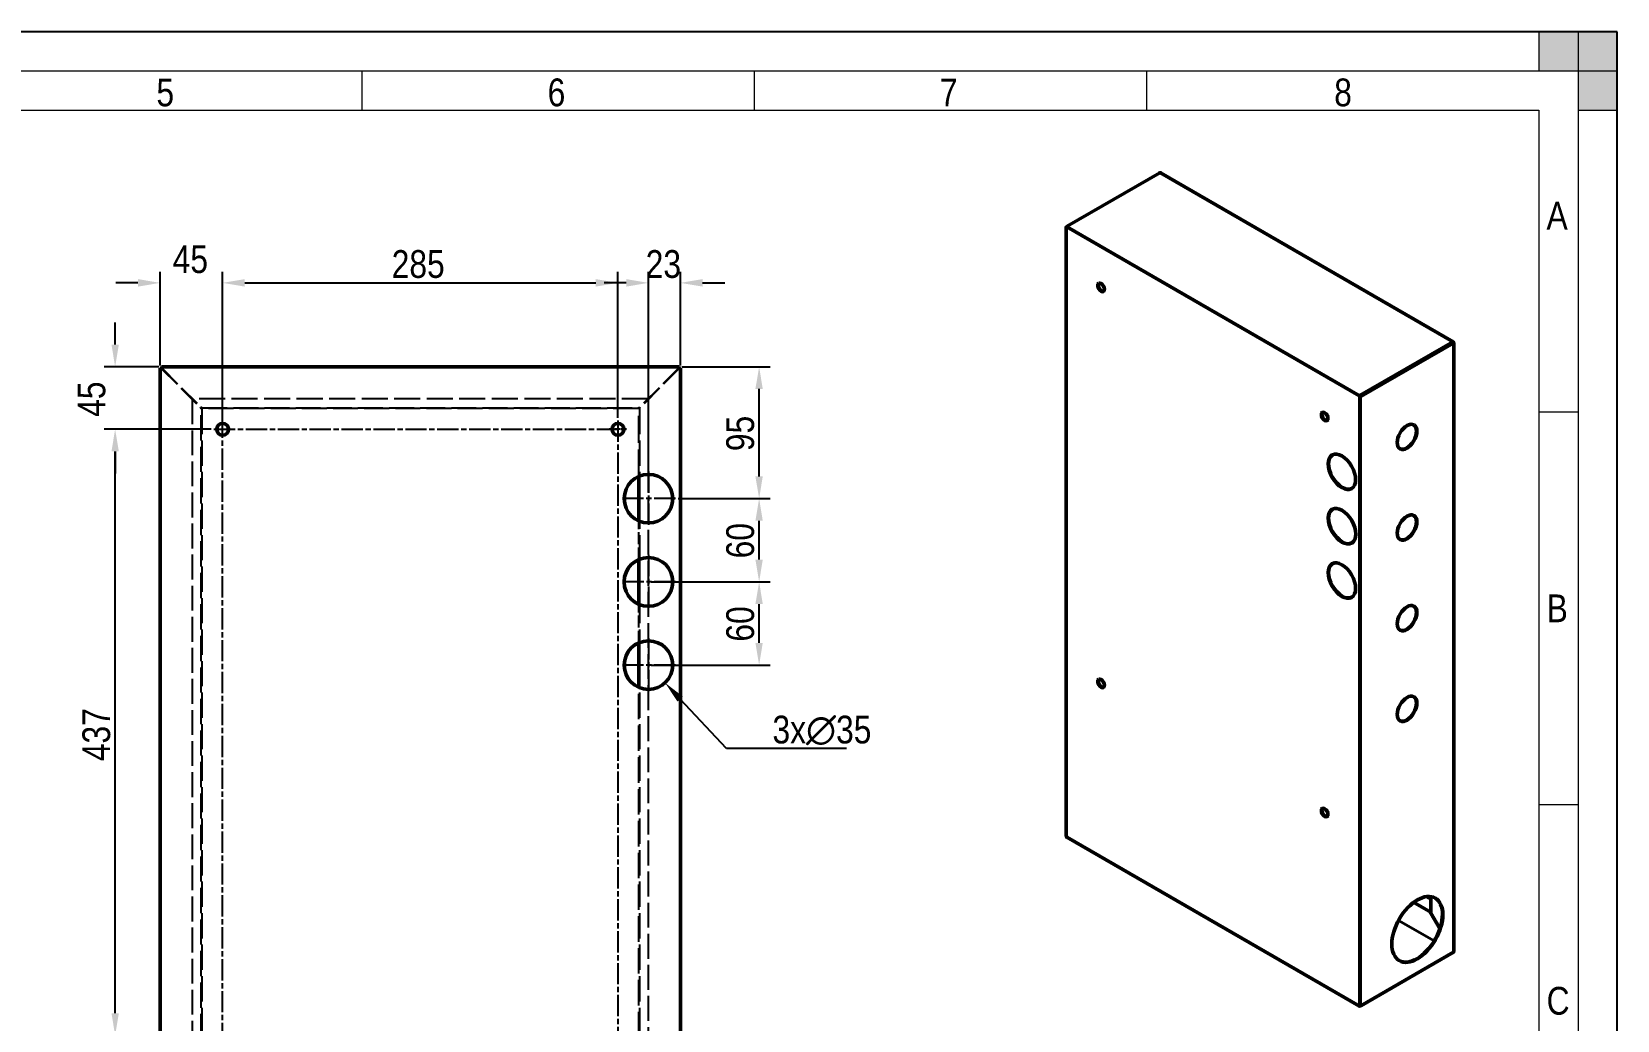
# Model space of a CAD drawing. Header units: millimetres. Extents: x 0 to 2376, y 0 to 1680.
# Drawn here: x 1233 to 2376, y 968 to 1680 of the extents above; entities that cross this region are included whole.
import ezdxf

# ---------------------------------------------------------------- set-up
doc = ezdxf.new("R2010")
doc.units = ezdxf.units.MM
doc.header["$LTSCALE"] = 4
doc.linetypes.add('CHAIN', pattern=[0.7087, 0.4724, -0.0591, 0.1181, -0.0591])
doc.linetypes.add('DASHED', pattern=[0.2067, 0.1654, -0.0413])
for name, color, linetype, lineweight in [('Center Mark (ANSI)', 7, 'Continuous', 25), ('Centerline (ANSI)', 7, 'Continuous', 25), ('Co ban', 7, 'Continuous', 50), ('Dimension (ANSI)', 7, 'Continuous', 25)]:
    doc.layers.add(name, color=color, linetype=linetype, lineweight=lineweight)
for name, color, linetype, lineweight, true_color in [('Khung ban ve', 5, 'Continuous', 15, 0x0000ff), ('Lien manh', 7, 'Continuous', 25, 0x020305), ('Manh', 7, 'DASHED', 25, 0x008000), ('Manh khung ten', 7, 'Continuous', 15, 0x994c4c), ('Net chu', 30, 'Continuous', 15, 0xff7f00), ('THIN', 5, 'Continuous', 15, 0x0000ff)]:
    doc.layers.add(name, color=color, linetype=linetype, lineweight=lineweight, true_color=true_color)
doc.styles.add('Linh_50', font='')
doc.styles.add('StandardAM_ANSI', font='')
doc.styles.get('Linh_50').set_extended_font_data('VNI-Helve-Condense')
doc.styles.get('StandardAM_ANSI').set_extended_font_data('VNI-Helve-Condense')
doc.dimstyles.new('Default - mm (ANSI)', dxfattribs={"dimscale": 4, "dimtxt": 5, "dimasz": 4, "dimexe": 2, "dimexo": 0.5, "dimgap": 0.8, "dimtad": 1, "dimtoh": 1, "dimdec": 0, "dimrnd": 1e-08, "dimzin": 4, "dimdsep": 46, "dimtxsty": 'StandardAM_ANSI', "dimcen": 0.09, "dimdle": 10, "dimclrd": 256, "dimclre": 256, "dimclrt": 256, "dimadec": 1, "dimazin": 1, "dimtfac": 0.61, "dimtofl": 0, "dimtmove": 0, "dimatfit": 3, "dimldrblk": 'DOT', "dimfxl": 1, "dimtolj": 1, "dimtzin": 4, "dimlwd": -1, "dimlwe": -1, "dimarcsym": 0})

# ---------------------------------------------------------------- blocks, each defined once
blk = doc.blocks.new('Borders A2_Thuong')
at = {"layer": 'THIN'}
for points in [[(594.01, 412.96), (594.01, 420.04), (579.87, 420.04), (579.87, 412.96)], [(594.01, 420.04), (586.94, 420.04), (586.94, 405.89), (594.01, 405.89)]]:
    blk.add_hatch(color=256, dxfattribs=at).paths.add_polyline_path(points)
at = {"layer": 'Khung ban ve'}
for p, q in [((28.3, 405.89), (579.87, 405.89)), ((579.87, 405.89), (579.87, 14.14))]:
    blk.add_line(p, q, dxfattribs=at)
at = {"layer": 'Manh khung ten', "lineweight": 25}
for p, q in [((594.01, 420.04), (0.01, 420.04)), ((594.01, -0.01), (594.01, 420.04))]:
    blk.add_line(p, q, dxfattribs=at)
at = {"layer": 'Manh khung ten'}
for p, q in [((0.01, 420.04), (594.01, 420.04)), ((594.01, 420.04), (594.01, -0.01)), ((21.23, 412.96), (586.94, 412.96)), ((367.73, 412.96), (367.73, 405.89)), ((438.44, 412.96), (438.44, 405.89)), ((509.15, 412.96), (509.15, 405.89)), ((586.94, 412.96), (586.94, 7.06)), ((586.89, 351.5), (579.84, 351.5)), ((586.92, 280.73), (579.87, 280.73))]:
    blk.add_line(p, q, dxfattribs=at)
at = {"layer": 'THIN'}
for p, q in [((594.01, 420.04), (579.87, 420.04)), ((579.87, 420.04), (579.87, 412.96)), ((594.01, 420.04), (586.94, 420.04)), ((586.94, 420.04), (586.94, 405.89)), ((594.01, 412.96), (594.01, 420.04)), ((594.01, 405.89), (594.01, 420.04)), ((579.87, 412.96), (594.01, 412.96)), ((586.94, 405.89), (594.01, 405.89))]:
    blk.add_line(p, q, dxfattribs=at)
at = {"layer": 'Net chu', "style": 'Linh_50'}
for s, p in [('5', (330.72, 406.6)), ('6', (401.23, 406.6)), ('7', (471.92, 406.6)), ('8', (542.99, 406.6)), ('A', (581.26, 384.38)), ('B', (581.28, 313.62)), ('C', (581.28, 242.9))]:
    blk.add_text(s, height=5, dxfattribs=at).set_placement(p)
blk = doc.blocks.new('*D21')
at = {"layer": 'Defpoints', "color": 0, "transparency": 16777216}
for p in [(1293.1, 1393.6), (1364.3, 1393.6), (1364.3, 956.6)]:
    blk.add_point(p, dxfattribs=at)
at = {"layer": 'Dimension (ANSI)', "transparency": 16777216}
for p, q in [((1362.3, 1393.6), (1285.1, 1393.6)), ((1293.1, 972.6), (1293.1, 1377.6)), ((1362.3, 956.6), (1285.1, 956.6))]:
    blk.add_line(p, q, dxfattribs=at)
for points in [[(1290.5, 1377.6), (1295.8, 1377.6), (1293.1, 1393.6)], [(1290.5, 972.6), (1295.8, 972.6), (1293.1, 956.6)]]:
    blk.add_solid(points, dxfattribs=at)
at = {"layer": 'Dimension (ANSI)', "color": 150, "true_color": 0x0080ff, "transparency": 16777216, "insert": (1269.5, 1154.3), "char_height": 20, "attachment_point": 1, "rotation": 90, "style": 'StandardAM_ANSI'}
blk.add_mtext('\\A1;437', dxfattribs=at)
blk = doc.blocks.new('_Dot')
at = {"color": 0, "linetype": 'ByBlock', "lineweight": -2}
blk.add_line((-0.5, 0), (-1, 0), dxfattribs=at)
at = {"color": 0, "linetype": 'ByBlock', "const_width": 0.5}
blk.add_lwpolyline([(-0.25, 0, 1), (0.25, 0, 1)], format="xyb", close=True, dxfattribs=at)
blk = doc.blocks.new('*D22')
at = {"layer": 'Defpoints', "color": 0, "transparency": 16777216}
for p in [(1655.6, 1499.1), (1370.6, 1399.8), (1655.6, 1399.8)]:
    blk.add_point(p, dxfattribs=at)
at = {"layer": 'Dimension (ANSI)', "transparency": 16777216}
for p, q in [((1370.6, 1401.8), (1370.6, 1507.1)), ((1386.6, 1499.1), (1639.6, 1499.1)), ((1655.6, 1401.8), (1655.6, 1507.1))]:
    blk.add_line(p, q, dxfattribs=at)
for points in [[(1386.6, 1501.8), (1386.6, 1496.4), (1370.6, 1499.1)], [(1639.6, 1501.8), (1639.6, 1496.4), (1655.6, 1499.1)]]:
    blk.add_solid(points, dxfattribs=at)
at = {"layer": 'Dimension (ANSI)', "color": 150, "true_color": 0x0080ff, "transparency": 16777216, "insert": (1492.5, 1522.7), "char_height": 20, "attachment_point": 1, "style": 'StandardAM_ANSI'}
blk.add_mtext('\\A1;285', dxfattribs=at)
blk = doc.blocks.new('*D25')
at = {"layer": 'Defpoints', "color": 0, "transparency": 16777216}
for p in [(1699.6, 1438.6), (1757.4, 1438.6), (1697.1, 1343.6)]:
    blk.add_point(p, dxfattribs=at)
at = {"layer": 'Dimension (ANSI)', "transparency": 16777216}
for p, q in [((1701.6, 1438.6), (1765.4, 1438.6)), ((1757.4, 1359.6), (1757.4, 1422.6)), ((1699.1, 1343.6), (1765.4, 1343.6))]:
    blk.add_line(p, q, dxfattribs=at)
for points in [[(1754.7, 1422.6), (1760, 1422.6), (1757.4, 1438.6)], [(1754.7, 1359.6), (1760, 1359.6), (1757.4, 1343.6)]]:
    blk.add_solid(points, dxfattribs=at)
at = {"layer": 'Dimension (ANSI)', "color": 150, "true_color": 0x0080ff, "transparency": 16777216, "insert": (1733.7, 1377.8), "char_height": 20, "attachment_point": 1, "rotation": 90, "style": 'StandardAM_ANSI'}
blk.add_mtext('\\A1;95', dxfattribs=at)
blk = doc.blocks.new('*D26')
at = {"layer": 'Defpoints', "color": 0, "transparency": 16777216}
for p in [(1697.1, 1343.6), (1757.4, 1343.6), (1697.2, 1283.6)]:
    blk.add_point(p, dxfattribs=at)
at = {"layer": 'Dimension (ANSI)', "transparency": 16777216}
for p, q in [((1699.1, 1343.6), (1765.4, 1343.6)), ((1757.4, 1299.6), (1757.4, 1327.6)), ((1699.2, 1283.6), (1765.4, 1283.6))]:
    blk.add_line(p, q, dxfattribs=at)
for points in [[(1754.7, 1327.6), (1760, 1327.6), (1757.4, 1343.6)], [(1754.7, 1299.6), (1760, 1299.6), (1757.4, 1283.6)]]:
    blk.add_solid(points, dxfattribs=at)
at = {"layer": 'Dimension (ANSI)', "color": 150, "true_color": 0x0080ff, "transparency": 16777216, "insert": (1733.7, 1300.5), "char_height": 20, "attachment_point": 1, "rotation": 90, "style": 'StandardAM_ANSI'}
blk.add_mtext('\\A1;60', dxfattribs=at)
blk = doc.blocks.new('*D27')
at = {"layer": 'Defpoints', "color": 0, "transparency": 16777216}
for p in [(1677.6, 1283.6), (1757.4, 1283.6), (1677.6, 1223.6)]:
    blk.add_point(p, dxfattribs=at)
at = {"layer": 'Dimension (ANSI)', "transparency": 16777216}
for p, q in [((1679.6, 1283.6), (1765.4, 1283.6)), ((1757.4, 1239.6), (1757.4, 1267.6)), ((1679.6, 1223.6), (1765.4, 1223.6))]:
    blk.add_line(p, q, dxfattribs=at)
for points in [[(1754.7, 1267.6), (1760, 1267.6), (1757.4, 1283.6)], [(1754.7, 1239.6), (1760, 1239.6), (1757.4, 1223.6)]]:
    blk.add_solid(points, dxfattribs=at)
at = {"layer": 'Dimension (ANSI)', "color": 150, "true_color": 0x0080ff, "transparency": 16777216, "insert": (1733.7, 1240.5), "char_height": 20, "attachment_point": 1, "rotation": 90, "style": 'StandardAM_ANSI'}
blk.add_mtext('\\A1;60', dxfattribs=at)
blk = doc.blocks.new('*D28')
at = {"layer": 'Defpoints', "color": 0, "transparency": 16777216}
for p in [(1665.6, 1236.3), (1689.6, 1210.8)]:
    blk.add_point(p, dxfattribs=at)
at = {"layer": 'Dimension (ANSI)', "transparency": 16777216}
for p, q in [((1677.2, 1223.6), (1678, 1223.6)), ((1677.6, 1223.2), (1677.6, 1223.9)), ((1733.9, 1163.5), (1700.5, 1199.1)), ((1820.4, 1163.5), (1733.9, 1163.5))]:
    blk.add_line(p, q, dxfattribs=at)
blk.add_solid([(1702.4, 1200.9), (1698.5, 1197.3), (1689.6, 1210.8)], dxfattribs=at)
at = {"layer": 'Dimension (ANSI)', "color": 150, "true_color": 0x0080ff, "transparency": 16777216, "insert": (1767, 1187.1), "char_height": 20, "attachment_point": 1, "style": 'StandardAM_ANSI'}
blk.add_mtext('\\A1;\\fVNI-Helve-Condense|b0|i0;\\H20.0000;3x∅35', dxfattribs=at)
blk = doc.blocks.new('*D29')
at = {"layer": 'Defpoints', "color": 0, "transparency": 16777216}
for p in [(1677.6, 1499.1), (1700.6, 1437.6), (1677.6, 1363.1)]:
    blk.add_point(p, dxfattribs=at)
at = {"layer": 'Dimension (ANSI)', "transparency": 16777216}
for p, q in [((1661.6, 1499.1), (1645.6, 1499.1)), ((1677.6, 1365.1), (1677.6, 1507.1)), ((1700.6, 1439.6), (1700.6, 1507.1)), ((1716.6, 1499.1), (1732.6, 1499.1))]:
    blk.add_line(p, q, dxfattribs=at)
for points in [[(1661.6, 1501.8), (1661.6, 1496.4), (1677.6, 1499.1)], [(1716.6, 1501.8), (1716.6, 1496.4), (1700.6, 1499.1)]]:
    blk.add_solid(points, dxfattribs=at)
at = {"layer": 'Dimension (ANSI)', "color": 150, "true_color": 0x0080ff, "transparency": 16777216, "insert": (1675.6, 1522.7), "char_height": 20, "attachment_point": 1, "style": 'StandardAM_ANSI'}
blk.add_mtext('\\A1;23', dxfattribs=at)
blk = doc.blocks.new('*D30')
at = {"layer": 'Defpoints', "color": 0, "transparency": 16777216}
for p in [(1370.6, 1499.1), (1325.6, 1437.6), (1370.6, 1393.6)]:
    blk.add_point(p, dxfattribs=at)
at = {"layer": 'Dimension (ANSI)', "transparency": 16777216}
for p, q in [((1309.6, 1499.1), (1293.6, 1499.1)), ((1325.6, 1439.6), (1325.6, 1507.1)), ((1370.6, 1395.6), (1370.6, 1507.1)), ((1386.6, 1499.1), (1402.6, 1499.1))]:
    blk.add_line(p, q, dxfattribs=at)
for points in [[(1309.6, 1501.8), (1309.6, 1496.4), (1325.6, 1499.1)], [(1386.6, 1501.8), (1386.6, 1496.4), (1370.6, 1499.1)]]:
    blk.add_solid(points, dxfattribs=at)
at = {"layer": 'Dimension (ANSI)', "color": 150, "true_color": 0x0080ff, "transparency": 16777216, "insert": (1334.6, 1526.2), "char_height": 20, "attachment_point": 1, "style": 'StandardAM_ANSI'}
blk.add_mtext('\\A1;45', dxfattribs=at)
blk = doc.blocks.new('*D31')
at = {"layer": 'Defpoints', "color": 0, "transparency": 16777216}
for p in [(1293.1, 1438.6), (1326.6, 1438.6), (1364.3, 1393.6)]:
    blk.add_point(p, dxfattribs=at)
at = {"layer": 'Dimension (ANSI)', "transparency": 16777216}
for p, q in [((1293.1, 1454.6), (1293.1, 1470.6)), ((1324.6, 1438.6), (1285.1, 1438.6)), ((1362.3, 1393.6), (1285.1, 1393.6)), ((1293.1, 1377.6), (1293.1, 1361.6))]:
    blk.add_line(p, q, dxfattribs=at)
for points in [[(1290.5, 1454.6), (1295.8, 1454.6), (1293.1, 1438.6)], [(1290.5, 1377.6), (1295.8, 1377.6), (1293.1, 1393.6)]]:
    blk.add_solid(points, dxfattribs=at)
at = {"layer": 'Dimension (ANSI)', "color": 150, "true_color": 0x0080ff, "transparency": 16777216, "insert": (1266, 1402.5), "char_height": 20, "attachment_point": 1, "rotation": 90, "style": 'StandardAM_ANSI'}
blk.add_mtext('\\A1;45', dxfattribs=at)

msp = doc.modelspace()

# ---------------------------------------------------------------- linework, layer by layer
at = {"layer": 'Center Mark (ANSI)', "linetype": 'CHAIN', "ltscale": 1.735917}
for p, q in [((1364.35, 1393.55), (1376.85, 1393.55)), ((1661.85, 1393.55), (1649.35, 1393.55))]:
    msp.add_line(p, q, dxfattribs=at)
at = {"layer": 'Center Mark (ANSI)', "linetype": 'CHAIN', "ltscale": 8.113447}
for p, q in [((1677.6, 1363.05), (1677.6, 1324.05)), ((1697.1, 1343.55), (1658.1, 1343.55)), ((1677.6, 1303.11), (1677.6, 1263.99)), ((1697.15, 1283.55), (1658.04, 1283.55)), ((1677.6, 1243.05), (1677.6, 1204.05)), ((1697.1, 1223.55), (1658.1, 1223.55))]:
    msp.add_line(p, q, dxfattribs=at)
at = {"layer": 'Centerline (ANSI)', "linetype": 'CHAIN', "ltscale": 8.113447}
for p, q in [((1370.6, 950.3), (1370.6, 1399.8)), ((1655.6, 1399.8), (1655.6, 950.3)), ((1364.35, 1393.55), (1661.85, 1393.55))]:
    msp.add_line(p, q, dxfattribs=at)
at = {"layer": 'Co ban'}
for p, q in [((1979.47, 1539.97), (2046.22, 1578.5)), ((2257.7, 1456.68), (2046.7, 1578.5)), ((1978.75, 1539.27), (1978.75, 1100.32)), ((1979.47, 1539.97), (1978.98, 1539.69)), ((1978.98, 1539.69), (1978.98, 1539.59)), ((1979.19, 1539.57), (1978.98, 1539.69)), ((1979.15, 1539.5), (1978.98, 1539.59)), ((1979.55, 1539.92), (1979.47, 1539.97)), ((1979.47, 1539.86), (1979.47, 1539.97)), ((2257.38, 1456.59), (2190.63, 1418.05)), ((2190.63, 1417.72), (2257.38, 1456.26)), ((2190.83, 1417.38), (2257.58, 1455.91)), ((2191.12, 1417.21), (2257.87, 1455.75)), ((2257.38, 1456.26), (2257.5, 1456.33)), ((2257.5, 1456.33), (2257.67, 1456.42)), ((2257.58, 1455.91), (2257.7, 1455.98)), ((2257.7, 1455.98), (2257.87, 1456.08)), ((2258.1, 1017.03), (2258.1, 1455.98)), ((1325.6, 1437.7), (1325.6, 1437.55)), ((1326.1, 1437.7), (1325.6, 1437.7)), ((1326.6, 1437.55), (1325.6, 1437.55)), ((1325.6, 765.55), (1325.6, 1437.55)), ((1326.24, 1437.55), (1326.1, 1437.7)), ((1326.1, 1437.55), (1326.1, 1437.7)), ((1326.6, 1438.55), (1326.45, 1438.55)), ((1326.45, 1438.05), (1326.45, 1438.55)), ((1326.6, 1437.91), (1326.45, 1438.05)), ((1326.6, 1438.05), (1326.45, 1438.05)), ((1326.6, 1438.55), (1326.6, 1437.55)), ((1326.6, 1438.55), (1699.6, 1438.55)), ((1699.74, 1438.55), (1699.6, 1438.55)), ((1699.6, 1437.55), (1699.6, 1438.55)), ((1699.6, 1437.91), (1699.74, 1438.05)), ((1699.6, 1438.05), (1699.74, 1438.05)), ((1700.6, 1437.55), (1699.6, 1437.55)), ((1699.74, 1438.05), (1699.74, 1438.55)), ((1699.95, 1437.55), (1700.1, 1437.7)), ((1700.1, 1437.7), (1700.6, 1437.7)), ((1700.1, 1437.55), (1700.1, 1437.7)), ((1700.6, 1437.55), (1700.6, 1437.7)), ((1700.6, 1437.55), (1700.6, 765.55)), ((2190.63, 1418.05), (2190.55, 1418.1)), ((2190.55, 1417.77), (2190.55, 1418.1)), ((2190.55, 1417.77), (2190.63, 1417.72)), ((2190.63, 1417.72), (2190.63, 1418.05)), ((2190.27, 1417.28), (2189.98, 1417.12)), ((2190.83, 1417.38), (2191.12, 1417.21)), ((2190.83, 1417.28), (2190.83, 1417.38)), ((2190.83, 1417.28), (2191.12, 1417.12)), ((2191.12, 1417.12), (2191.12, 1417.21)), ((1670.6, 1327.51), (1670.6, 1359.59)), ((1670.6, 1267.45), (1670.6, 1299.66)), ((1670.6, 1207.51), (1670.6, 1239.59)), ((1979.15, 1099.62), (2190.15, 977.8)), ((2241.51, 1054.84), (2238.37, 1056.65)), ((2241.51, 1056.69), (2241.51, 1045.65)), ((2241.74, 1044.86), (2241.54, 1044.75)), ((2248.11, 1033.37), (2241.54, 1044.75)), ((2248.21, 1033.66), (2241.74, 1044.86)), ((2257.87, 1016.61), (2191.12, 978.07)), ((2190.55, 978.03), (2190.55, 977.84)), ((2190.55, 977.84), (2190.63, 977.79)), ((2190.63, 977.79), (2191.12, 978.07)), ((2190.63, 978.04), (2190.63, 977.79)), ((2191.03, 978.12), (2191.12, 978.07)), ((2191.12, 978.07), (2191.12, 978.17))]:
    msp.add_line(p, q, dxfattribs=at)
for centre, radius in [((1370.6, 1393.55), 4.25), ((1655.6, 1393.55), 4.25), ((1677.6, 1343.55), 17.5), ((1677.6, 1283.55), 17.56), ((1677.6, 1223.55), 17.5)]:
    msp.add_circle(centre, radius, dxfattribs=at)
for centre, major_axis, start_param, end_param in [((1979.55, 1539.27), (-0.8, 0), 5.4977871, 7.0685835), ((1979.55, 1539.27), (0.4, 0.693), 0.7853982, 2.3561945), ((2004.16, 1495.99), (-1.7, 2.94), 0.0832853, 3.0583074), ((2190.55, 1417.44), (-0.4, -0.693), 3.9269908, 5.4977871), ((2190.55, 1417.44), (0.2, 0.346), 0.7853982, 2.3561945), ((2190.55, 1417.44), (0.8, 0), 3.9269908, 5.4977871), ((2190.55, 1417.44), (0.4, 0), 3.9269908, 5.4977871), ((2165.38, 1402.91), (-1.7, 2.94), 0.0832853, 3.0583074), ((2224.21, 1388.21), (-5, -8.66), 0.028288, 3.1133046), ((2177.82, 1363.07), (-7, 12.12), 0.0202044, 3.1213882), ((2177.82, 1323.87), (-7.02, 12.17), 0.0201361, 3.1214566), ((2224.21, 1322.89), (-5, -8.66), 0.028288, 3.1133046), ((2177.82, 1284.68), (-7, 12.12), 0.0202044, 3.1213882), ((2224.21, 1257.57), (-5, -8.66), 0.028288, 3.1133046), ((2004.16, 1210.54), (-1.7, 2.94), 0.0832853, 3.0583074), ((2224.21, 1192.25), (-5, -8.66), 0.028288, 3.1133046), ((2165.38, 1117.46), (-1.7, 2.94), 0.0832853, 3.0583074), ((1979.55, 1100.32), (-0.8, 0), 0, 0.7853982), ((1979.55, 1100.32), (-0.4, -0.693), 5.4977871, 6.2831853), ((2231.61, 1033.2), (-13, -22.52), 0.0108788, 3.1307139), ((2242.11, 1045.07), (0.566, -0.98), 3.2042566, 4.712389), ((2242.31, 1045.19), (0.566, -0.98), 3.9269908, 4.712389), ((2190.55, 978.5), (-0.4, -0.693), 5.4977871, 7.0685835), ((2190.55, 978.5), (-0.8, 0), 0.7853982, 2.3561945)]:
    msp.add_ellipse(centre, major_axis=major_axis, ratio=0.5773503, start_param=start_param, end_param=end_param, dxfattribs=at)
for centre, major_axis in [((2003.87, 1495.83), (-1.7, 2.94)), ((2165.09, 1402.75), (-1.7, 2.94)), ((2224.49, 1388.05), (5, 8.66)), ((2177.54, 1362.9), (-7, 12.12)), ((2177.54, 1323.71), (-7.02, 12.17)), ((2224.49, 1322.73), (5, 8.66)), ((2177.54, 1284.52), (-7, 12.12)), ((2224.49, 1257.41), (5, 8.66)), ((2003.87, 1210.38), (-1.7, 2.94)), ((2224.49, 1192.09), (5, 8.66)), ((2165.09, 1117.3), (-1.7, 2.94)), ((2231.9, 1033.04), (13, 22.52))]:
    msp.add_ellipse(centre, major_axis=major_axis, ratio=0.5773503, dxfattribs=at)
for points in [[(2046.22, 1578.5), (2046.37, 1578.59), (2046.54, 1578.58), (2046.7, 1578.49)], [(2241.51, 1045.7), (2241.46, 1045.62), (2241.48, 1045.48), (2241.56, 1045.3)]]:
    msp.add_open_spline(points, degree=3, dxfattribs=at)
for points, knots in [([(2257.67, 1456.42), (2257.79, 1456.64), (2257.72, 1456.74), (2257.51, 1456.65), (2257.47, 1456.64), (2257.43, 1456.61), (2257.38, 1456.59)], [-1.5707963, -1.5707963, -1.5707963, -1.5707963, -0.2398215, -0.2398215, -0.2398215, 0, 0, 0, 0]), ([(2257.53, 1456.38), (2257.53, 1456.38), (2257.53, 1456.38), (2257.53, 1456.37), (2257.52, 1456.37), (2257.51, 1456.35), (2257.51, 1456.34), (2257.5, 1456.33)], [0.040467316, 0.040467316, 0.040467316, 0.040467316, 0.044954752, 0.044954752, 0.053985486, 0.053985486, 0.061470301, 0.061470301, 0.061470301, 0.061470301]), ([(2257.7, 1455.98), (2257.72, 1455.98), (2257.73, 1455.98), (2257.75, 1455.98), (2257.76, 1455.99), (2257.76, 1455.99)], [0, 0, 0, 0, 0.011017016, 0.011017016, 0.020965358, 0.020965358, 0.020965358, 0.020965358]), ([(2257.87, 1455.75), (2258.12, 1455.9), (2258.17, 1456.03), (2257.98, 1456.07), (2257.95, 1456.08), (2257.91, 1456.08), (2257.87, 1456.08)], [0, 0, 0, 0, 1.3309748, 1.3309748, 1.3309748, 1.5707963, 1.5707963, 1.5707963, 1.5707963]), ([(2258.1, 1017.04), (2258.1, 1016.91), (2258.06, 1016.79), (2257.98, 1016.71), (2257.95, 1016.67), (2257.91, 1016.64), (2257.87, 1016.61)], [-0.78539816, -0.78539816, -0.78539816, -0.78539816, -0.23982152, -0.23982152, -0.23982152, 0, 0, 0, 0])]:
    msp.add_open_spline(points, degree=3, knots=knots, dxfattribs=at)
at = {"layer": 'Lien manh'}
for p, q in [((2257.38, 1456.59), (2046.22, 1578.5)), ((1978.98, 1538.94), (1978.98, 1099.99)), ((2189.98, 1417.12), (1978.98, 1538.94)), ((1979.55, 1539.92), (2190.55, 1418.1)), ((2257.38, 1456.26), (2257.38, 1456.59)), ((2257.87, 1455.75), (2257.58, 1455.91)), ((2257.87, 1016.61), (2257.87, 1455.75)), ((2189.98, 978.17), (2189.98, 1417.12)), ((2191.12, 1417.12), (2191.12, 978.17)), ((1978.98, 1099.99), (2189.98, 978.17)), ((2241.54, 1044.75), (2228.75, 1052.14)), ((2229.73, 1052.87), (2241.51, 1046.07)), ((2241.51, 1054.56), (2238, 1056.59)), ((2241.74, 1056.65), (2241.74, 1044.86)), ((2243.87, 1024.46), (2218.19, 1039.29)), ((2218.46, 1039.78), (2244.17, 1024.94))]:
    msp.add_line(p, q, dxfattribs=at)
at = {"layer": 'Manh', "ltscale": 0.790013}
for p, q in [((1326.6, 1437.2), (1325.6, 1437.7)), ((1699.24, 1437.55), (1699.74, 1438.55))]:
    msp.add_line(p, q, dxfattribs=at)
at = {"layer": 'Manh', "ltscale": 28.026625}
for p, q in [((1326.1, 1437.55), (1326.1, 765.55)), ((1700.1, 765.55), (1700.1, 1437.55))]:
    msp.add_line(p, q, dxfattribs=at)
at = {"layer": 'Manh', "ltscale": 0.251819}
for p, q in [((1326.6, 1437.2), (1326.24, 1437.55)), ((1326.95, 1437.55), (1326.6, 1437.91)), ((1699.24, 1437.55), (1699.6, 1437.91)), ((1699.6, 1437.2), (1699.95, 1437.55))]:
    msp.add_line(p, q, dxfattribs=at)
at = {"layer": 'Manh', "ltscale": 0.789823}
for p, q in [((1326.45, 1438.55), (1326.95, 1437.55)), ((1700.6, 1437.7), (1699.6, 1437.2))]:
    msp.add_line(p, q, dxfattribs=at)
at = {"layer": 'Manh', "ltscale": 28.196056}
msp.add_line((1699.6, 1438.05), (1326.6, 1438.05), dxfattribs=at)
at = {"layer": 'Manh', "ltscale": 23.946529}
for p, q in [((1326.6, 1437.2), (1354.6, 1409.2)), ((1326.95, 1437.55), (1354.95, 1409.55)), ((1699.24, 1437.55), (1671.24, 1409.55)), ((1699.6, 1437.2), (1671.6, 1409.2))]:
    msp.add_line(p, q, dxfattribs=at)
at = {"layer": 'Manh', "ltscale": 27.096416}
for p, q in [((1348.6, 1415.2), (1348.6, 787.91)), ((1677.6, 787.91), (1677.6, 1415.2))]:
    msp.add_line(p, q, dxfattribs=at)
at = {"layer": 'Manh', "ltscale": 28.361748}
msp.add_line((1677.24, 1415.55), (1348.95, 1415.55), dxfattribs=at)
at = {"layer": 'Manh', "ltscale": 0.90944}
for p, q in [((1355.6, 1408.2), (1354.6, 1409.2)), ((1354.95, 1409.55), (1355.95, 1408.55)), ((1670.24, 1408.55), (1671.24, 1409.55)), ((1671.6, 1409.2), (1670.6, 1408.2))]:
    msp.add_line(p, q, dxfattribs=at)
at = {"layer": 'Manh', "ltscale": 0.624922}
for p, q in [((1355.1, 1408.2), (1354.6, 1409.2)), ((1355.95, 1409.05), (1354.95, 1409.55)), ((1670.24, 1409.05), (1671.24, 1409.55)), ((1671.1, 1408.2), (1671.6, 1409.2))]:
    msp.add_line(p, q, dxfattribs=at)
at = {"layer": 'Manh', "ltscale": 27.472849}
for p, q in [((1355.1, 794.91), (1355.1, 1408.2)), ((1355.6, 1408.2), (1355.6, 794.91)), ((1671.1, 1408.2), (1671.1, 794.91))]:
    msp.add_line(p, q, dxfattribs=at)
at = {"layer": 'Manh', "ltscale": 0.237987}
for p, q in [((1355.1, 1408.2), (1355.6, 1408.2)), ((1355.95, 1409.05), (1355.95, 1408.55)), ((1670.24, 1409.05), (1670.24, 1408.55)), ((1671.1, 1408.2), (1670.6, 1408.2)), ((1700.6, 1376.05), (1700.1, 1376.05)), ((1700.6, 1351.05), (1700.1, 1351.05)), ((1325.6, 1331.3), (1326.1, 1331.3)), ((1325.6, 1325.8), (1326.1, 1325.8)), ((1325.6, 1311.3), (1326.1, 1311.3)), ((1325.6, 1305.8), (1326.1, 1305.8)), ((1700.6, 1276.05), (1700.1, 1276.05)), ((1700.6, 1251.05), (1700.1, 1251.05)), ((1700.6, 1176.05), (1700.1, 1176.05)), ((1700.6, 1151.05), (1700.1, 1151.05)), ((1700.6, 1076.05), (1700.1, 1076.05)), ((1700.6, 1051.05), (1700.1, 1051.05))]:
    msp.add_line(p, q, dxfattribs=at)
at = {"layer": 'Manh', "ltscale": 27.152266}
for p, q in [((1355.95, 1409.05), (1670.24, 1409.05)), ((1670.24, 1408.55), (1355.95, 1408.55))]:
    msp.add_line(p, q, dxfattribs=at)
at = {"layer": 'Manh', "ltscale": 29.394915}
msp.add_line((1670.6, 1359.59), (1670.6, 1408.2), dxfattribs=at)
at = {"layer": 'Manh', "ltscale": 13.264767}
for p, q in [((1670.6, 1299.66), (1670.6, 1327.51)), ((1670.6, 1239.59), (1670.6, 1267.45))]:
    msp.add_line(p, q, dxfattribs=at)
at = {"layer": 'Manh', "ltscale": 27.724522}
msp.add_line((1670.6, 794.91), (1670.6, 1207.51), dxfattribs=at)

# ---------------------------------------------------------------- block references
at = {"xscale": 4, "yscale": 4, "zscale": 4}
msp.add_blockref('Borders A2_Thuong', (0, 0), dxfattribs=at)

# ---------------------------------------------------------------- dimensions: what is measured, and where the dimension line sits
at = {"layer": 'Dimension (ANSI)'}
for base, p1, p2, override, picture, middle in [((1370.6, 1499.11), (1325.6, 1437.55), (1370.6, 1393.55), {"dimgap": 1.668421, "dimtoh": 0, "dimdec": 0, "dimtol": 0, "dimlim": 0, "dimtp": 0, "dimtm": 0, "dimtdec": 2}, '*D30', (1348.1, 1499.11)), ((1655.6, 1499.11), (1370.6, 1399.8), (1655.6, 1399.8), {"dimgap": 0.8, "dimtoh": 0, "dimdec": 0, "dimtol": 0, "dimlim": 0, "dimtp": 0, "dimtm": 0, "dimtdec": 2, "dimatfit": 1}, '*D22', (1513.1, 1499.11))]:
    dim = msp.add_linear_dim(base=base, p1=p1, p2=p2, dimstyle='Default - mm (ANSI)', override=override, dxfattribs=at)
    dim.commit()
    dim.dimension.update_dxf_attribs({"geometry": picture, "text_midpoint": middle, "dimtype": 160})
for base, p1, p2, angle, override, picture, middle in [((1677.6, 1499.11), (1700.6, 1437.55), (1677.6, 1363.05), 180, {"dimgap": 0.8, "dimtoh": 0, "dimdec": 0, "dimtol": 0, "dimlim": 0, "dimtp": 0, "dimtm": 0, "dimtdec": 2, "dimatfit": 1}, '*D29', (1689.1, 1499.11)), ((1293.13, 1438.55), (1364.35, 1393.55), (1326.6, 1438.55), 270, {"dimgap": 1.668421, "dimtoh": 0, "dimdec": 0, "dimtol": 0, "dimlim": 0, "dimtp": 0, "dimtm": 0, "dimtdec": 2}, '*D31', (1293.13, 1416.05)), ((1757.35, 1438.55), (1697.1, 1343.55), (1699.6, 1438.55), 90, {"dimgap": 0.8, "dimtoh": 0, "dimdec": 0, "dimtol": 0, "dimlim": 0, "dimtp": 0, "dimtm": 0, "dimtdec": 2, "dimatfit": 1}, '*D25', (1757.35, 1391.05)), ((1293.13, 1393.55), (1364.35, 956.55), (1364.35, 1393.55), 90, {"dimgap": 0.8, "dimtoh": 0, "dimdec": 0, "dimtol": 0, "dimlim": 0, "dimtp": 0, "dimtm": 0, "dimtdec": 2, "dimatfit": 1}, '*D21', (1293.13, 1175.05)), ((1757.35, 1343.55), (1697.15, 1283.55), (1697.1, 1343.55), 90, {"dimgap": 0.8, "dimtoh": 0, "dimdec": 0, "dimtol": 0, "dimlim": 0, "dimtp": 0, "dimtm": 0, "dimtdec": 2, "dimatfit": 1}, '*D26', (1757.35, 1313.55)), ((1757.35, 1283.55), (1677.6, 1223.55), (1677.6, 1283.55), 90, {"dimgap": 0.8, "dimtoh": 0, "dimdec": 0, "dimtol": 0, "dimlim": 0, "dimtp": 0, "dimtm": 0, "dimtdec": 2, "dimatfit": 1}, '*D27', (1757.35, 1253.55))]:
    dim = msp.add_linear_dim(base=base, p1=p1, p2=p2, angle=angle, dimstyle='Default - mm (ANSI)', override=override, dxfattribs=at)
    dim.commit()
    dim.dimension.update_dxf_attribs({"geometry": picture, "text_midpoint": middle, "dimtype": 160})
dim = msp.add_diameter_dim_2p(p1=(1665.63, 1236.33), p2=(1689.56, 1210.78), text='\\fVNI-Helve-Condense|b0|i0;\\H20.0000;3x<>', dimstyle='Default - mm (ANSI)', override={"dimgap": 0.8, "dimtih": 1, "dimdec": 0, "dimlfac": 1, "dimtol": 0, "dimlim": 0, "dimtp": 0, "dimtm": 0, "dimtdec": 2}, dxfattribs=at)
dim.commit()
dim.dimension.update_dxf_attribs({"geometry": '*D28', "text_midpoint": (1793.68, 1163.48), "dimtype": 163})

doc.saveas('drawing.dxf')
